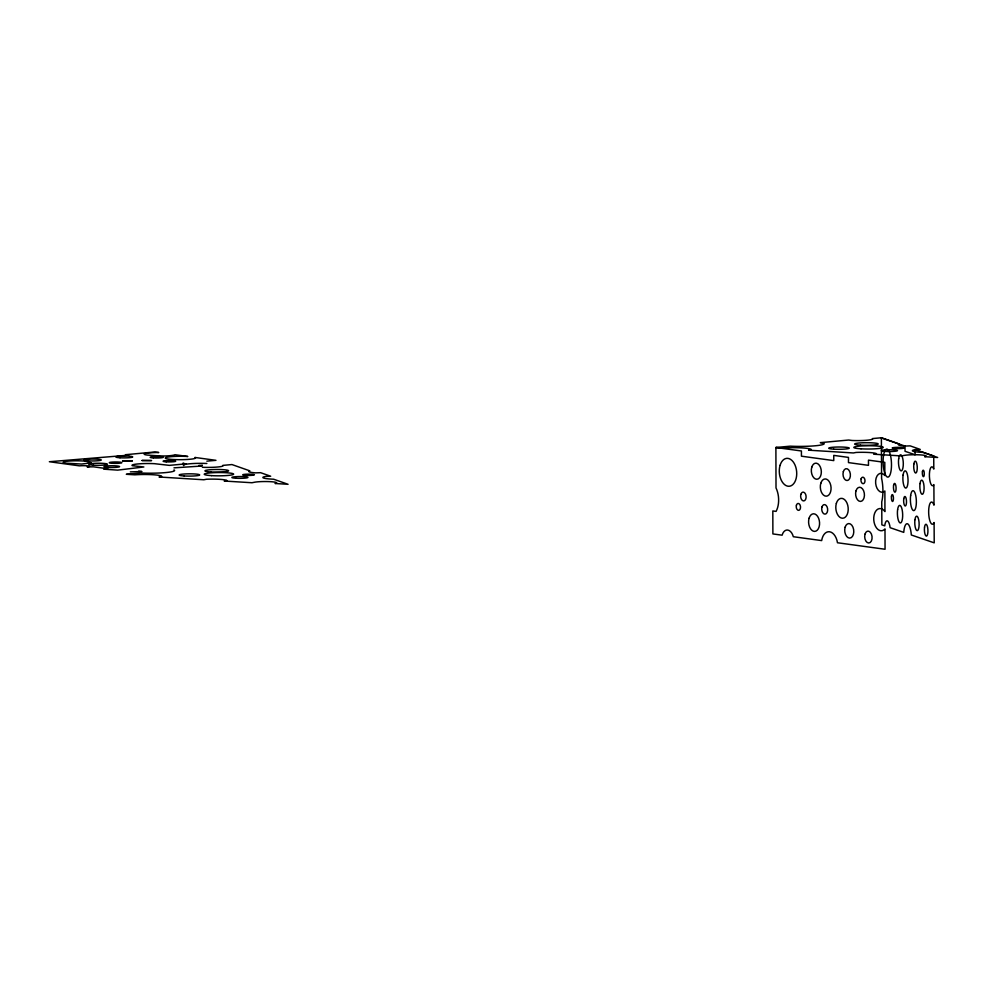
<?xml version="1.0" encoding="UTF-8"?>
<svg xmlns="http://www.w3.org/2000/svg" width="987" height="987" viewBox="0 0 987 987"><rect width="100%" height="100%" fill="white"/><g stroke="black" fill="none" stroke-linecap="round" stroke-linejoin="round"><path stroke-width="1.48" d="M183.742 463.298L182.731 463.397L186 463.841L169.332 465.37L154.33 463.668A15.669 1.752 -0.2 0 0 137.896 463.939A15.669 1.752 -0.2 0 0 132.332 465.691L143.855 466.974L117.638 470.133L103.795 469.17L107.904 468.788L93.506 466.826L87.14 466.9A6.156 0.691 -0.2 0 0 88.127 465.926A6.156 0.691 -0.2 0 0 79.466 465.852L49.35 461.731L128.668 455.167L125.386 454.711L154.922 451.984L158.747 452.515A13.867 1.542 -0.2 0 0 145.681 453.391A13.867 1.542 -0.2 0 0 147.149 455.056L158.228 455.821A35.372 3.948 -0.2 0 0 164.693 455.994A13.867 1.542 -0.2 0 0 174.921 454.723L187.801 456.475A15.15 1.69 -0.2 0 0 165.693 457.623A15.15 1.69 -0.2 0 0 180.695 459.671A15.15 1.69 -0.2 0 0 194.932 457.45L215.968 460.324L206.863 461.163M173.971 467.85L201.965 466.024L198.708 465.568L202.384 465.235M138.673 471.107L141.943 471.552L130.346 471.872M173.983 469.898A23.552 2.628 -0.2 0 1 165.717 472.576A23.552 2.628 -0.2 0 1 140.672 472.97L126.311 474.291L134.812 474.821A17.667 1.974 -0.2 0 1 152.948 474.735A17.667 1.974 -0.2 0 1 161.671 476.487L159.03 476.992L203.84 479.768L206.493 479.25A15.089 1.678 -0.2 0 1 226.862 480.509L224.209 481.027L251.944 482.742L254.597 482.224A11.844 1.32 -0.2 0 1 270.796 481.693A11.844 1.32 -0.2 0 1 275.04 483.494L288.068 484.296L273.633 479.213A17.026 1.9 -0.2 0 1 265.676 476.425L270.685 476.227L260.593 472.687L255.596 472.872A15.471 1.727 -0.2 0 1 249.822 470.848L231.945 464.556L222.84 465.395A14.719 1.641 -0.2 0 1 217.559 467.011A14.719 1.641 -0.2 0 1 202.384 467.283M183.755 465.617A16.643 1.851 -0.2 0 1 189.714 463.779A16.643 1.851 -0.2 0 1 206.863 463.483M122.598 460.892L132.209 460.929L122.598 460.892M141.992 460.522L151.603 460.547L142.066 460.46M91.359 462.854L81.588 464.05L66.03 463.187A12.954 1.443 -0.2 0 1 68.103 461.139A12.954 1.443 -0.2 0 1 86.313 461.311L91.359 462.854M811.252 449.677L808.6 450.183L853.41 452.959L856.062 452.441A15.089 1.678 -0.2 0 1 876.431 453.699L873.779 454.217L901.513 455.932L904.166 455.414A11.844 1.32 -0.2 0 1 920.377 454.896A11.844 1.32 -0.2 0 1 924.609 456.685L937.65 457.487L923.203 452.416A17.026 1.9 -0.2 0 1 915.257 449.616L920.254 449.418L910.174 445.877L905.165 446.062A15.471 1.727 -0.2 0 1 899.404 444.039L881.527 437.747L872.422 438.586A14.719 1.641 -0.2 0 1 867.141 440.214A14.719 1.641 -0.2 0 1 851.966 440.473L848.697 440.029L820.296 442.645L823.565 443.089A23.552 2.628 -0.2 0 1 815.299 445.779A23.552 2.628 -0.2 0 1 790.254 446.161L775.893 447.493L776.016 487.923A18.815 11.647 84.8 0 1 776.078 511.389L772.821 510.945L772.883 533.93L782.111 535.188A9.796 6.058 84.8 0 1 787.7 530.044A9.796 6.058 84.8 0 1 793.326 536.718L821.665 540.592A13.053 8.081 84.8 0 1 829.536 531.759A13.053 8.081 84.8 0 1 837.469 542.751L885.055 549.253L884.994 528.921A11.141 6.884 84.8 0 1 875.592 526.49A11.141 6.884 84.8 0 1 875.543 511.451A11.141 6.884 84.8 0 1 884.944 511.587L884.883 490.995A9.475 5.86 84.8 0 1 877.098 488.429A9.475 5.86 84.8 0 1 877.061 475.931A9.475 5.86 84.8 0 1 884.833 475.487L884.796 462.36L868.474 460.139L868.486 465.346L848.475 462.607L848.462 457.4L833.756 455.389L833.768 460.608L801.432 456.191L801.419 450.973L775.893 447.493L784.394 448.012A17.667 1.974 -0.2 0 1 802.53 447.938A17.667 1.974 -0.2 0 1 811.252 449.677M905.017 446.087L881.379 437.957L881.601 478.387A18.815 5.589 87.7 0 1 881.736 501.865L881.86 524.85L884.722 525.837A9.796 2.912 87.7 0 1 887.387 520.852A9.796 2.912 87.7 0 1 890.114 527.687L903.747 532.375A13.053 3.874 87.7 0 1 907.485 523.764A13.053 3.874 87.7 0 1 911.334 534.991L934.22 542.85L934.097 522.518A11.141 3.306 87.7 0 1 929.581 519.816A11.141 3.306 87.7 0 1 929.495 504.776A11.141 3.306 87.7 0 1 933.998 505.184L933.887 484.58A9.475 2.813 87.7 0 1 930.136 481.792A9.475 2.813 87.7 0 1 930.075 469.294A9.475 2.813 87.7 0 1 933.801 469.084L933.727 455.957L915.097 449.541L915.122 454.76L905.042 451.293L905.017 446.087M895.135 448.579A5.885 0.654 -0.2 0 0 904.018 447.987A5.885 0.654 -0.2 0 0 895.234 447.432A5.885 0.654 -0.2 0 0 895.135 448.579M860.442 445.149A11.782 1.308 -0.2 0 0 878.208 443.965A11.782 1.308 -0.2 0 0 860.639 442.879A11.782 1.308 -0.2 0 0 860.442 445.149M833.744 449.159A10.302 1.147 -0.2 0 0 849.289 448.135A10.302 1.147 -0.2 0 0 833.916 447.173A10.302 1.147 -0.2 0 0 833.744 449.159M885.327 451.429A8.093 0.901 -0.2 0 0 897.541 450.615A8.093 0.901 -0.2 0 0 885.462 449.862A8.093 0.901 -0.2 0 0 885.327 451.429M861.009 448.814A14.719 1.641 -0.2 0 0 883.217 447.345A14.719 1.641 -0.2 0 0 861.256 445.976A14.719 1.641 -0.2 0 0 861.009 448.814M914.949 519.668A7.291 2.171 87.7 0 0 917.182 530.685A7.291 2.171 87.7 0 0 918.712 519.841A7.291 2.171 87.7 0 0 914.949 519.668M913.851 464.05A5.947 1.764 87.7 0 0 915.677 473.044A5.947 1.764 87.7 0 0 916.923 464.186A5.947 1.764 87.7 0 0 913.851 464.05M903.747 498.768A4.799 1.431 87.7 0 0 905.215 506.01A4.799 1.431 87.7 0 0 906.226 498.879A4.799 1.431 87.7 0 0 903.747 498.768M891.483 496.251A3.454 1.024 87.7 0 0 892.532 501.47A3.454 1.024 87.7 0 0 893.26 496.325A3.454 1.024 87.7 0 0 891.483 496.251M924.535 527.144A5.947 1.764 87.7 0 0 926.361 536.138A5.947 1.764 87.7 0 0 927.607 527.28A5.947 1.764 87.7 0 0 924.535 527.144M893.568 485.518A4.417 1.308 87.7 0 0 894.913 492.192A4.417 1.308 87.7 0 0 895.838 485.629A4.417 1.308 87.7 0 0 893.568 485.518M897.615 509.637A8.834 2.628 87.7 0 0 900.317 522.974A8.834 2.628 87.7 0 0 902.167 509.847A8.834 2.628 87.7 0 0 897.615 509.637M898.676 458.721A8.069 2.393 87.7 0 0 901.156 470.898A8.069 2.393 87.7 0 0 902.834 458.906A8.069 2.393 87.7 0 0 898.676 458.721M883.451 455.957A14.015 4.158 87.7 0 0 887.745 477.116A14.015 4.158 87.7 0 0 890.681 456.278A14.015 4.158 87.7 0 0 883.451 455.957M903.093 475.043A8.636 2.566 87.7 0 0 905.733 488.084A8.636 2.566 87.7 0 0 907.546 475.24A8.636 2.566 87.7 0 0 903.093 475.043M920.02 483.593A7.106 2.11 87.7 0 0 922.191 494.327A7.106 2.11 87.7 0 0 923.684 483.753A7.106 2.11 87.7 0 0 920.02 483.593M922.426 471.737A3.269 0.975 87.7 0 0 923.425 476.672A3.269 0.975 87.7 0 0 924.103 471.811A3.269 0.975 87.7 0 0 922.426 471.737M910.643 495.548A9.981 2.961 87.7 0 0 913.703 510.624A9.981 2.961 87.7 0 0 915.788 495.782A9.981 2.961 87.7 0 0 910.643 495.548M836.359 503.345A9.981 6.181 84.8 0 0 842.602 518.237A9.981 6.181 84.8 0 0 847.08 503.271A9.981 6.181 84.8 0 0 836.359 503.345M861.12 478.831A3.269 2.023 84.8 0 0 863.156 483.692A3.269 2.023 84.8 0 0 864.624 478.806A3.269 2.023 84.8 0 0 861.12 478.831M856 490.823A7.106 4.392 84.8 0 0 860.442 501.433A7.106 4.392 84.8 0 0 863.625 490.773A7.106 4.392 84.8 0 0 856 490.823M820.802 483.285A8.636 5.342 84.8 0 0 826.205 496.177A8.636 5.342 84.8 0 0 830.079 483.211A8.636 5.342 84.8 0 0 820.802 483.285M780.063 465.37A14.015 8.673 84.8 0 0 788.823 486.283A14.015 8.673 84.8 0 0 795.115 465.259A14.015 8.673 84.8 0 0 780.063 465.37M811.758 467.221A8.069 4.984 84.8 0 0 816.804 479.25A8.069 4.984 84.8 0 0 820.419 467.159A8.069 4.984 84.8 0 0 811.758 467.221M809.081 518.224A8.834 5.466 84.8 0 0 814.608 531.401A8.834 5.466 84.8 0 0 818.568 518.15A8.834 5.466 84.8 0 0 809.081 518.224M800.876 494.339A4.417 2.727 84.8 0 0 803.628 500.927A4.417 2.727 84.8 0 0 805.614 494.302A4.417 2.727 84.8 0 0 800.876 494.339M865.019 534.115A5.947 3.677 84.8 0 0 868.745 542.998A5.947 3.677 84.8 0 0 871.41 534.066A5.947 3.677 84.8 0 0 865.019 534.115M796.423 505.196A3.454 2.134 84.8 0 0 798.594 510.353A3.454 2.134 84.8 0 0 800.136 505.171A3.454 2.134 84.8 0 0 796.423 505.196M821.974 506.973A4.799 2.973 84.8 0 0 824.972 514.141A4.799 2.973 84.8 0 0 827.118 506.936A4.799 2.973 84.8 0 0 821.974 506.973M843.33 471.65A5.947 3.677 84.8 0 0 847.043 480.533A5.947 3.677 84.8 0 0 849.721 471.601A5.947 3.677 84.8 0 0 843.33 471.65M845.119 527.218A7.291 4.516 84.8 0 0 849.684 538.1A7.291 4.516 84.8 0 0 852.953 527.157A7.291 4.516 84.8 0 0 845.119 527.218M211.44 475.623A14.719 1.641 -0.2 0 0 233.635 474.155A14.719 1.641 -0.2 0 0 211.674 472.785A14.719 1.641 -0.2 0 0 211.44 475.623M235.757 478.226A8.093 0.901 -0.2 0 0 247.971 477.424A8.093 0.901 -0.2 0 0 235.893 476.672A8.093 0.901 -0.2 0 0 235.757 478.226M184.162 475.968A10.302 1.147 -0.2 0 0 199.707 474.932A10.302 1.147 -0.2 0 0 184.335 473.982A10.302 1.147 -0.2 0 0 184.162 475.968M210.86 471.959A11.782 1.308 -0.2 0 0 228.626 470.774A11.782 1.308 -0.2 0 0 211.058 469.676A11.782 1.308 -0.2 0 0 210.86 471.959M245.553 475.376A5.885 0.654 -0.2 0 0 254.436 474.784A5.885 0.654 -0.2 0 0 245.652 474.241A5.885 0.654 -0.2 0 0 245.553 475.376M88.102 460.855A8.735 0.975 -0.2 0 0 101.291 459.991A8.735 0.975 -0.2 0 0 88.25 459.177A8.735 0.975 -0.2 0 0 88.102 460.855M119.995 457.771A8.439 0.938 -0.2 0 0 132.727 456.932A8.439 0.938 -0.2 0 0 120.143 456.142A8.439 0.938 -0.2 0 0 119.995 457.771M166.186 461.842A6.329 0.703 -0.2 0 0 175.735 461.213A6.329 0.703 -0.2 0 0 166.297 460.621A6.329 0.703 -0.2 0 0 166.186 461.842M93.383 465.185A9.339 1.036 -0.2 0 0 107.472 464.248A9.339 1.036 -0.2 0 0 93.543 463.384A9.339 1.036 -0.2 0 0 93.383 465.185M112.37 463.285A6.329 0.703 -0.2 0 0 121.907 462.656A6.329 0.703 -0.2 0 0 112.469 462.064A6.329 0.703 -0.2 0 0 112.37 463.285M107.793 467.394A7.834 0.876 -0.2 0 0 119.612 466.604A7.834 0.876 -0.2 0 0 107.928 465.876A7.834 0.876 -0.2 0 0 107.793 467.394M153.367 457.931A6.625 0.74 -0.2 0 0 163.361 457.265A6.625 0.74 -0.2 0 0 153.478 456.648A6.625 0.74 -0.2 0 0 153.367 457.931"/></g></svg>
